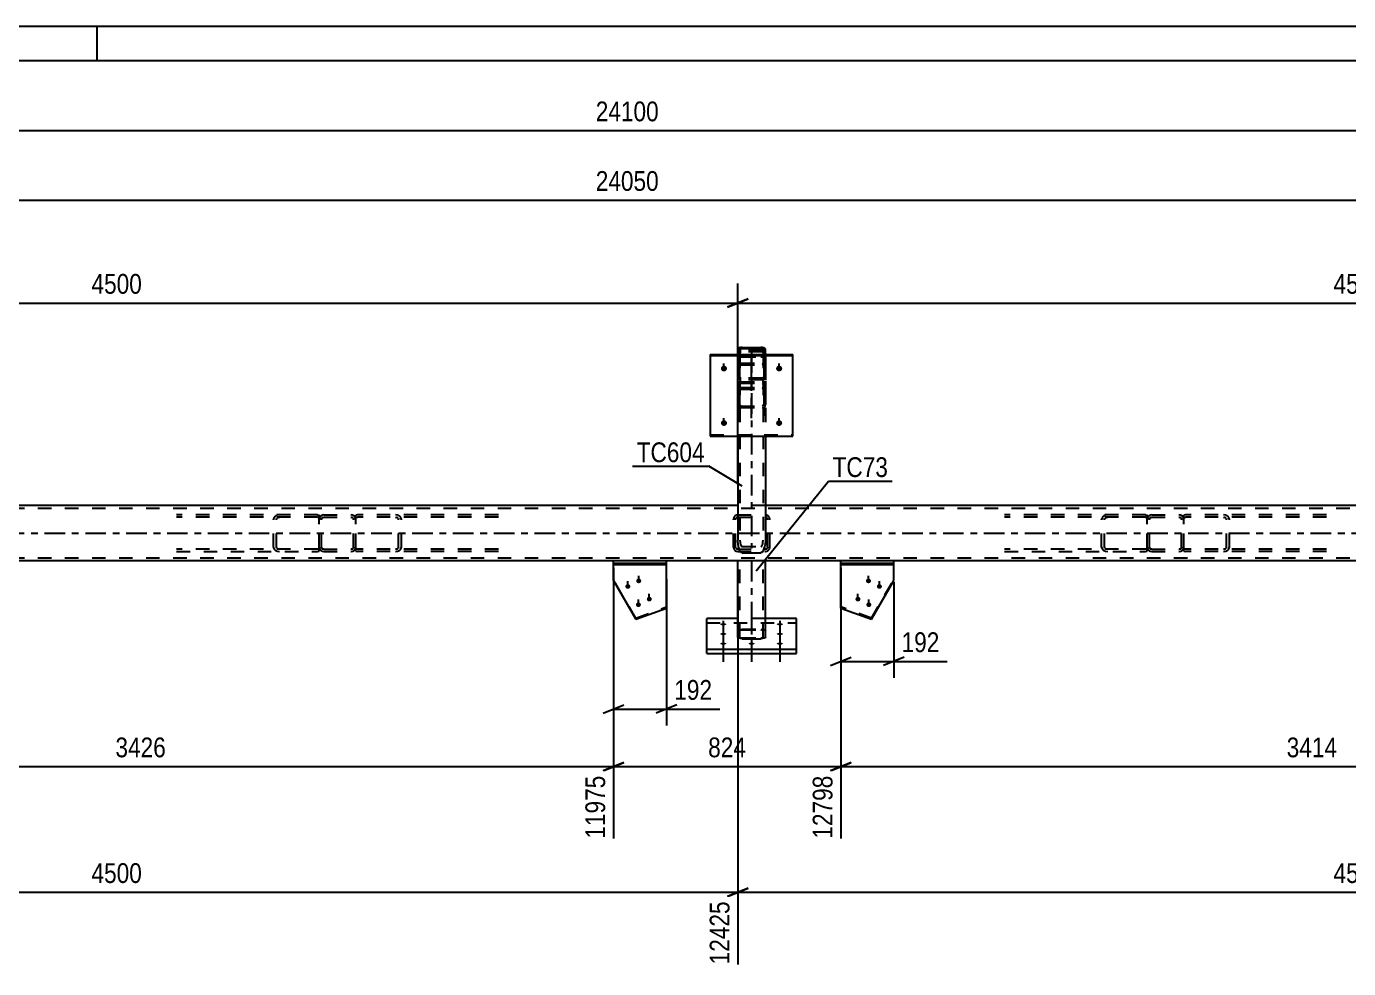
# Model space of a CAD drawing. Header units: millimetres. Extents: x -174 to 1015, y -641 to 200.
# Drawn here: x 375.1 to 566.7, y 63.6 to 200.1 of the extents above; entities that cross this region are included whole.
import ezdxf

# ---------------------------------------------------------------- set-up
doc = ezdxf.new("R2010")
doc.units = ezdxf.units.MM
doc.linetypes.add('DXK_LINE_DOT2', pattern=[3.9198, 1.9599, -1.9599])
doc.linetypes.add('DXK_LINE_DOT3', pattern=[5.9187, 2.979, -0.9799, 0.9799, -0.9799])
doc.styles.add('Arial Narrow', font='ARIALN.TTF', dxfattribs={"height": 0.2})

# ---------------------------------------------------------------- blocks, each defined once
blk = doc.blocks.new('Unknown-814735029-1163')
at = {"color": 5, "linetype": 'Continuous'}
for p, q in [((1015.39, 200.12), (-173.61, 200.12)), ((385.39, 195.12), (385.39, 200.12)), ((1010.39, 195.12), (-168.61, 195.12))]:
    blk.add_line(p, q, dxfattribs=at)
blk = doc.blocks.new('Part-814735029-3158 - 3067')
at = {"color": 2, "linetype": 'Continuous'}
for p, q in [((500.85, 122.71), (493.16, 122.71)), ((493.16, 122.31), (493.16, 122.71)), ((500.85, 122.31), (500.85, 122.71)), ((500.85, 122.31), (493.16, 122.31))]:
    blk.add_line(p, q, dxfattribs=at)
blk = doc.blocks.new('Part-814735029-3159 - 3067')
at = {"color": 7, "linetype": 'DXK_LINE_DOT2'}
for p, q in [((417.33, 129.35), (396.91, 129.35)), ((417.33, 129.03), (396.91, 129.03)), ((411.02, 128.95), (410.96, 128.71)), ((410.96, 124.71), (410.96, 128.71)), ((411.4, 128.71), (411.43, 128.83)), ((411.4, 124.71), (411.4, 128.71)), ((411.84, 129.35), (411.5, 129.3)), ((411.67, 129), (411.84, 129.03)), ((417.33, 129.35), (417.58, 129.31)), ((417.33, 129.03), (417.5, 129)), ((417.5, 129), (417.58, 128.96)), ((417.58, 124.1), (417.58, 129.31)), ((410.96, 124.71), (411.02, 124.46)), ((411.43, 124.58), (411.4, 124.71)), ((417.33, 124.39), (396.91, 124.39)), ((396.91, 124.07), (417.33, 124.07)), ((411.5, 124.11), (411.84, 124.07)), ((411.84, 124.39), (411.67, 124.41)), ((417.5, 124.41), (417.33, 124.39)), ((417.33, 124.07), (417.58, 124.1)), ((417.58, 124.45), (417.5, 124.41))]:
    blk.add_line(p, q, dxfattribs=at)
for centre, radius, start, end in [((411.7, 128.52), 0.802, 104.5547, 147.5895), ((411.77, 128.61), 0.401, 104.5547, 147.5895), ((411.77, 124.8), 0.401, 212.4105, 255.4453), ((411.7, 124.89), 0.802, 212.4105, 255.4453)]:
    blk.add_arc(centre, radius, start, end, dxfattribs=at)
blk = doc.blocks.new('Part-814735029-3166 - 3067')
at = {"color": 7, "linetype": 'DXK_LINE_DOT2'}
for p, q in [((543.12, 129.35), (542.86, 129.31)), ((542.86, 124.1), (542.86, 129.31)), ((542.86, 128.96), (542.95, 129)), ((542.95, 129), (543.12, 129.03)), ((563.54, 129.35), (543.12, 129.35)), ((563.54, 129.03), (543.12, 129.03)), ((548.95, 129.3), (548.61, 129.35)), ((548.61, 129.03), (548.78, 129)), ((549.02, 128.83), (549.05, 128.71)), ((549.05, 124.71), (549.05, 128.71)), ((549.49, 128.71), (549.42, 128.95)), ((549.49, 124.71), (549.49, 128.71)), ((549.05, 124.71), (549.02, 124.58)), ((549.42, 124.46), (549.49, 124.71)), ((542.95, 124.41), (542.86, 124.45)), ((542.86, 124.1), (543.12, 124.07)), ((543.12, 124.39), (542.95, 124.41)), ((563.54, 124.39), (543.12, 124.39)), ((563.54, 124.07), (543.12, 124.07)), ((548.78, 124.41), (548.61, 124.39)), ((548.61, 124.07), (548.95, 124.11))]:
    blk.add_line(p, q, dxfattribs=at)
for centre, radius, start, end in [((548.68, 128.61), 0.401, 32.4104, 75.4452), ((548.75, 128.52), 0.802, 32.4104, 75.4452), ((548.68, 124.8), 0.401, 284.5548, 327.5896), ((548.75, 124.89), 0.802, 284.5548, 327.5896)]:
    blk.add_arc(centre, radius, start, end, dxfattribs=at)
blk = doc.blocks.new('Part-814735029-3168 - 3067')
at = {"color": 7, "linetype": 'DXK_LINE_DOT2'}
for p, q in [((417.63, 128.95), (417.58, 128.71)), ((417.58, 124.71), (417.58, 128.71)), ((417.9, 128.71), (417.93, 128.83)), ((417.9, 124.71), (417.9, 128.71)), ((418.22, 129.35), (417.98, 129.3)), ((418.1, 129), (418.22, 129.03)), ((418.22, 129.35), (422.22, 129.35)), ((418.22, 129.03), (422.22, 129.03)), ((422.47, 129.3), (422.22, 129.35)), ((422.22, 129.03), (422.35, 129)), ((422.52, 128.83), (422.54, 128.71)), ((422.54, 124.71), (422.54, 128.71)), ((422.86, 128.71), (422.82, 128.95)), ((422.86, 124.71), (422.86, 128.71)), ((417.58, 124.71), (417.63, 124.46)), ((417.93, 124.58), (417.9, 124.71)), ((422.54, 124.71), (422.52, 124.58)), ((422.82, 124.46), (422.86, 124.71)), ((417.98, 124.11), (418.22, 124.07)), ((418.22, 124.39), (418.1, 124.41)), ((418.22, 124.39), (422.22, 124.39)), ((418.22, 124.07), (422.22, 124.07)), ((422.35, 124.41), (422.22, 124.39)), ((422.22, 124.07), (422.47, 124.11))]:
    blk.add_line(p, q, dxfattribs=at)
for centre, radius, start, end in [((418.22, 128.71), 0.64, 112.5, 157.5), ((418.22, 128.71), 0.32, 112.5, 157.5), ((422.22, 128.71), 0.32, 22.5, 67.5), ((422.22, 128.71), 0.64, 22.5, 67.5), ((418.22, 124.71), 0.32, 202.5, 247.5), ((422.22, 124.71), 0.32, 292.5, 337.5), ((418.22, 124.71), 0.64, 202.5, 247.5), ((422.22, 124.71), 0.64, 292.5, 337.5)]:
    blk.add_arc(centre, radius, start, end, dxfattribs=at)
blk = doc.blocks.new('Part-814735029-3184 - 3067')
at = {"color": 2, "linetype": 'Continuous'}
for p, q in [((478.23, 111.65), (478.23, 122.71)), ((482.17, 122.71), (478.29, 122.71)), ((482.23, 111.65), (482.23, 122.71)), ((478.28, 111.56), (478.23, 111.65)), ((478.42, 111.49), (478.28, 111.56)), ((478.62, 111.45), (478.42, 111.49)), ((478.87, 111.43), (478.62, 111.45)), ((478.87, 111.43), (481.59, 111.43)), ((481.83, 111.45), (481.59, 111.43)), ((482.04, 111.49), (481.83, 111.45)), ((482.18, 111.57), (482.04, 111.49)), ((482.23, 111.65), (482.18, 111.57))]:
    blk.add_line(p, q, dxfattribs=at)
at = {"color": 7, "linetype": 'DXK_LINE_DOT2'}
for p, q in [((478.29, 122.71), (478.23, 122.71)), ((478.28, 122.71), (478.29, 122.71)), ((478.55, 111.65), (478.55, 122.71)), ((481.88, 122.71), (481.91, 122.71)), ((481.91, 111.65), (481.91, 122.71)), ((482.18, 122.71), (482.17, 122.71)), ((482.18, 122.71), (482.17, 122.71)), ((482.23, 122.71), (482.18, 122.71)), ((478.23, 112.58), (478.28, 112.66)), ((478.28, 112.66), (478.42, 112.73)), ((478.42, 112.73), (478.62, 112.78)), ((478.57, 112.62), (478.55, 112.58)), ((478.55, 111.65), (478.57, 111.61)), ((478.64, 112.66), (478.57, 112.62)), ((478.57, 111.61), (478.64, 111.57)), ((478.62, 112.78), (478.87, 112.8)), ((478.75, 112.68), (478.64, 112.66)), ((478.64, 111.57), (478.75, 111.55)), ((478.87, 112.69), (478.75, 112.68)), ((478.75, 111.55), (478.87, 111.54)), ((478.87, 112.8), (481.59, 112.8)), ((478.87, 112.69), (481.59, 112.69)), ((478.87, 111.54), (481.59, 111.54)), ((481.59, 112.8), (481.83, 112.78)), ((481.71, 112.68), (481.59, 112.69)), ((481.59, 111.54), (481.71, 111.55)), ((481.81, 112.66), (481.71, 112.68)), ((481.71, 111.55), (481.81, 111.57)), ((481.88, 112.62), (481.81, 112.66)), ((481.81, 111.57), (481.88, 111.61)), ((481.83, 112.78), (482.04, 112.73)), ((481.91, 112.58), (481.88, 112.62)), ((481.88, 111.61), (481.91, 111.65)), ((482.04, 112.73), (482.18, 112.66)), ((482.18, 112.66), (482.23, 112.58))]:
    blk.add_line(p, q, dxfattribs=at)
at = {"color": 7, "linetype": 'DXK_LINE_DOT3'}
blk.add_line((480.23, 122.71), (480.23, 112.11), dxfattribs=at)
blk = doc.blocks.new('Part-814735029-3188 - 3067')
at = {"color": 7, "linetype": 'DXK_LINE_DOT2'}
for p, q in [((423.12, 129.35), (422.86, 129.31)), ((422.86, 124.1), (422.86, 129.31)), ((422.86, 128.96), (422.95, 129)), ((422.95, 129), (423.12, 129.03)), ((443.54, 129.35), (423.12, 129.35)), ((443.54, 129.03), (423.12, 129.03)), ((428.95, 129.3), (428.61, 129.35)), ((428.61, 129.03), (428.78, 129)), ((429.02, 128.83), (429.05, 128.71)), ((429.05, 124.71), (429.05, 128.71)), ((429.49, 128.71), (429.42, 128.95)), ((429.49, 124.71), (429.49, 128.71)), ((429.05, 124.71), (429.02, 124.58)), ((429.42, 124.46), (429.49, 124.71)), ((422.95, 124.41), (422.86, 124.45)), ((422.86, 124.1), (423.12, 124.07)), ((423.12, 124.39), (422.95, 124.41)), ((443.54, 124.39), (423.12, 124.39)), ((443.54, 124.07), (423.12, 124.07)), ((428.78, 124.41), (428.61, 124.39)), ((428.61, 124.07), (428.95, 124.11))]:
    blk.add_line(p, q, dxfattribs=at)
for centre, radius, start, end in [((428.68, 128.61), 0.401, 32.4103, 75.4452), ((428.75, 128.52), 0.802, 32.4103, 75.4452), ((428.68, 124.8), 0.401, 284.5548, 327.5897), ((428.75, 124.89), 0.802, 284.5548, 327.5897)]:
    blk.add_arc(centre, radius, start, end, dxfattribs=at)
blk = doc.blocks.new('Bolt-814735029-3145 - 3067')
at = {"linetype": 'Continuous'}
for points in [[(497.18, 120.14), (497.25, 120.13), (497.32, 120.11), (497.39, 120.08), (497.44, 120.03), (497.49, 119.97), (497.52, 119.91), (497.53, 119.84), (497.53, 119.77), (497.52, 119.7), (497.49, 119.63), (497.44, 119.58), (497.39, 119.53), (497.32, 119.49), (497.25, 119.47), (497.18, 119.46), (497.1, 119.47), (497.03, 119.49), (496.96, 119.53), (496.91, 119.58), (496.86, 119.63), (496.83, 119.7), (496.82, 119.77), (496.82, 119.84), (496.83, 119.91), (496.86, 119.97), (496.91, 120.03), (496.96, 120.08), (497.03, 120.11), (497.1, 120.13)], [(498.76, 119.33), (498.83, 119.32), (498.9, 119.3), (498.97, 119.27), (499.02, 119.22), (499.07, 119.16), (499.1, 119.1), (499.12, 119.03), (499.12, 118.96), (499.1, 118.89), (499.07, 118.82), (499.02, 118.77), (498.97, 118.72), (498.9, 118.68), (498.83, 118.66), (498.76, 118.65), (498.68, 118.66), (498.61, 118.68), (498.55, 118.72), (498.49, 118.77), (498.45, 118.82), (498.41, 118.89), (498.4, 118.96), (498.4, 119.03), (498.41, 119.1), (498.45, 119.16), (498.49, 119.22), (498.55, 119.27), (498.61, 119.3), (498.68, 119.32)], [(495.65, 117.5), (495.72, 117.49), (495.79, 117.47), (495.86, 117.43), (495.91, 117.39), (495.96, 117.33), (495.99, 117.26), (496, 117.2), (496, 117.12), (495.99, 117.06), (495.96, 116.99), (495.91, 116.93), (495.86, 116.89), (495.79, 116.85), (495.72, 116.83), (495.65, 116.82), (495.57, 116.83), (495.5, 116.85), (495.44, 116.89), (495.38, 116.93), (495.34, 116.99), (495.3, 117.06), (495.29, 117.12), (495.29, 117.2), (495.3, 117.26), (495.34, 117.33), (495.38, 117.39), (495.44, 117.43), (495.5, 117.47), (495.57, 117.49)], [(497.23, 116.69), (497.3, 116.68), (497.37, 116.66), (497.44, 116.63), (497.5, 116.58), (497.54, 116.52), (497.57, 116.46), (497.59, 116.39), (497.59, 116.32), (497.57, 116.25), (497.54, 116.18), (497.5, 116.13), (497.44, 116.08), (497.37, 116.04), (497.3, 116.02), (497.23, 116.01), (497.15, 116.02), (497.08, 116.04), (497.02, 116.08), (496.96, 116.13), (496.92, 116.18), (496.89, 116.25), (496.87, 116.32), (496.87, 116.39), (496.89, 116.46), (496.92, 116.52), (496.96, 116.58), (497.02, 116.63), (497.08, 116.66), (497.15, 116.68)]]:
    blk.add_hatch(color=1, dxfattribs=at).paths.add_polyline_path(points)
at = {"color": 1, "linetype": 'Continuous'}
for p, q in [((497.18, 119.53), (497.18, 120.55)), ((498.76, 118.72), (498.76, 119.75)), ((495.65, 116.89), (495.65, 117.91)), ((497.23, 116.08), (497.23, 117.1))]:
    blk.add_line(p, q, dxfattribs=at)
blk = doc.blocks.new('Part-814735029-3148 - 3067')
at = {"color": 7, "linetype": 'DXK_LINE_DOT2'}
for p, q in [((537.33, 129.35), (516.91, 129.35)), ((537.33, 129.03), (516.91, 129.03)), ((531.02, 128.95), (530.96, 128.71)), ((530.96, 124.71), (530.96, 128.71)), ((531.4, 128.71), (531.43, 128.83)), ((531.4, 124.71), (531.4, 128.71)), ((531.84, 129.35), (531.5, 129.3)), ((531.67, 129), (531.84, 129.03)), ((537.33, 129.35), (537.58, 129.31)), ((537.33, 129.03), (537.49, 129)), ((537.49, 129), (537.58, 128.96)), ((537.58, 124.1), (537.58, 129.31)), ((530.96, 124.71), (531.02, 124.46)), ((531.43, 124.58), (531.4, 124.71)), ((537.33, 124.39), (516.91, 124.39)), ((516.91, 124.07), (537.33, 124.07)), ((531.5, 124.11), (531.84, 124.07)), ((531.84, 124.39), (531.67, 124.41)), ((537.49, 124.41), (537.33, 124.39)), ((537.33, 124.07), (537.58, 124.1)), ((537.58, 124.45), (537.49, 124.41))]:
    blk.add_line(p, q, dxfattribs=at)
for centre, radius, start, end in [((531.7, 128.52), 0.802, 104.5548, 147.5897), ((531.77, 128.61), 0.401, 104.5548, 147.5897), ((531.77, 124.8), 0.401, 212.4103, 255.4452), ((531.7, 124.89), 0.802, 212.4103, 255.4452)]:
    blk.add_arc(centre, radius, start, end, dxfattribs=at)
blk = doc.blocks.new('Part-814735029-3153 - 3067')
at = {"color": 2, "linetype": 'Continuous'}
for p, q in [((473.73, 109.29), (473.73, 114.34)), ((478.23, 114.34), (473.73, 114.34)), ((486.73, 114.34), (482.23, 114.34)), ((486.73, 109.29), (486.73, 114.34)), ((473.73, 109.89), (486.73, 109.89)), ((473.73, 109.29), (486.73, 109.29))]:
    blk.add_line(p, q, dxfattribs=at)
at = {"color": 7, "linetype": 'DXK_LINE_DOT2'}
for p, q in [((473.73, 113.74), (486.73, 113.74)), ((482.23, 114.34), (478.23, 114.34))]:
    blk.add_line(p, q, dxfattribs=at)
blk = doc.blocks.new('Bolt-814735029-3154 - 3067')
at = {"linetype": 'Continuous'}
for points in [[(476.13, 113.37), (476.04, 113.37), (475.95, 113.38), (475.87, 113.39), (475.8, 113.42), (475.75, 113.44), (475.71, 113.47), (475.69, 113.5), (475.69, 113.53), (475.71, 113.56), (475.75, 113.59), (475.8, 113.62), (475.87, 113.64), (475.95, 113.65), (476.04, 113.66), (476.13, 113.67), (476.22, 113.66), (476.31, 113.65), (476.39, 113.64), (476.45, 113.62), (476.51, 113.59), (476.55, 113.56), (476.57, 113.53), (476.57, 113.5), (476.55, 113.47), (476.51, 113.44), (476.45, 113.42), (476.39, 113.39), (476.31, 113.38), (476.22, 113.37)], [(484.33, 113.37), (484.24, 113.37), (484.15, 113.38), (484.07, 113.39), (484, 113.42), (483.95, 113.44), (483.91, 113.47), (483.89, 113.5), (483.89, 113.53), (483.91, 113.56), (483.95, 113.59), (484, 113.62), (484.07, 113.64), (484.15, 113.65), (484.24, 113.66), (484.33, 113.67), (484.42, 113.66), (484.51, 113.65), (484.59, 113.64), (484.65, 113.62), (484.71, 113.59), (484.75, 113.56), (484.77, 113.53), (484.77, 113.5), (484.75, 113.47), (484.71, 113.44), (484.65, 113.42), (484.59, 113.39), (484.51, 113.38), (484.42, 113.37)], [(476.13, 111.96), (476.04, 111.97), (475.95, 111.98), (475.87, 111.99), (475.8, 112.01), (475.75, 112.04), (475.71, 112.07), (475.69, 112.1), (475.69, 112.13), (475.71, 112.16), (475.75, 112.19), (475.8, 112.21), (475.87, 112.24), (475.95, 112.25), (476.04, 112.26), (476.13, 112.26), (476.22, 112.26), (476.31, 112.25), (476.39, 112.24), (476.45, 112.21), (476.51, 112.19), (476.55, 112.16), (476.57, 112.13), (476.57, 112.1), (476.55, 112.07), (476.51, 112.04), (476.45, 112.01), (476.39, 111.99), (476.31, 111.98), (476.22, 111.97)], [(484.33, 111.96), (484.24, 111.97), (484.15, 111.98), (484.07, 111.99), (484, 112.01), (483.95, 112.04), (483.91, 112.07), (483.89, 112.1), (483.89, 112.13), (483.91, 112.16), (483.95, 112.19), (484, 112.21), (484.07, 112.24), (484.15, 112.25), (484.24, 112.26), (484.33, 112.26), (484.42, 112.26), (484.51, 112.25), (484.59, 112.24), (484.65, 112.21), (484.71, 112.19), (484.75, 112.16), (484.77, 112.13), (484.77, 112.1), (484.75, 112.07), (484.71, 112.04), (484.65, 112.01), (484.59, 111.99), (484.51, 111.98), (484.42, 111.97)], [(476.13, 110.56), (476.04, 110.56), (475.95, 110.57), (475.87, 110.59), (475.8, 110.61), (475.75, 110.64), (475.71, 110.67), (475.69, 110.7), (475.69, 110.73), (475.71, 110.76), (475.75, 110.79), (475.8, 110.81), (475.87, 110.83), (475.95, 110.85), (476.04, 110.86), (476.13, 110.86), (476.22, 110.86), (476.31, 110.85), (476.39, 110.83), (476.45, 110.81), (476.51, 110.79), (476.55, 110.76), (476.57, 110.73), (476.57, 110.7), (476.55, 110.67), (476.51, 110.64), (476.45, 110.61), (476.39, 110.59), (476.31, 110.57), (476.22, 110.56)], [(480.23, 110.56), (480.14, 110.56), (480.05, 110.57), (479.97, 110.59), (479.9, 110.61), (479.85, 110.64), (479.81, 110.67), (479.79, 110.7), (479.79, 110.73), (479.81, 110.76), (479.85, 110.79), (479.9, 110.81), (479.97, 110.83), (480.05, 110.85), (480.14, 110.86), (480.23, 110.86), (480.32, 110.86), (480.41, 110.85), (480.49, 110.83), (480.55, 110.81), (480.61, 110.79), (480.65, 110.76), (480.67, 110.73), (480.67, 110.7), (480.65, 110.67), (480.61, 110.64), (480.55, 110.61), (480.49, 110.59), (480.41, 110.57), (480.32, 110.56)], [(484.33, 110.56), (484.24, 110.56), (484.15, 110.57), (484.07, 110.59), (484, 110.61), (483.95, 110.64), (483.91, 110.67), (483.89, 110.7), (483.89, 110.73), (483.91, 110.76), (483.95, 110.79), (484, 110.81), (484.07, 110.83), (484.15, 110.85), (484.24, 110.86), (484.33, 110.86), (484.42, 110.86), (484.51, 110.85), (484.59, 110.83), (484.65, 110.81), (484.71, 110.79), (484.75, 110.76), (484.77, 110.73), (484.77, 110.7), (484.75, 110.67), (484.71, 110.64), (484.65, 110.61), (484.59, 110.59), (484.51, 110.57), (484.42, 110.56)]]:
    blk.add_hatch(color=1, dxfattribs=at).paths.add_polyline_path(points)
at = {"color": 1, "linetype": 'Continuous'}
for p, q in [((476.13, 114), (476.13, 110.88)), ((484.33, 114), (484.33, 110.89)), ((476.13, 112.6), (476.13, 109.48)), ((476.13, 111.2), (476.13, 108.08)), ((480.23, 111.2), (480.23, 108.08)), ((484.33, 112.6), (484.33, 109.48)), ((484.33, 111.2), (484.33, 108.08))]:
    blk.add_line(p, q, dxfattribs=at)
at = {"color": 1, "linetype": 'DXK_LINE_DOT2'}
blk.add_line((480.23, 114), (480.23, 110.89), dxfattribs=at)
blk = doc.blocks.new('Part-814735029-3155 - 3067')
at = {"color": 2, "linetype": 'Continuous'}
for p, q in [((467.91, 122.71), (460.21, 122.71)), ((460.21, 122.31), (460.21, 122.71)), ((467.91, 122.31), (467.91, 122.71)), ((467.91, 122.31), (460.21, 122.31))]:
    blk.add_line(p, q, dxfattribs=at)
blk = doc.blocks.new('Bolt-814735029-3156 - 3067')
at = {"linetype": 'Continuous'}
for points in [[(476.23, 150.97), (476.32, 150.97), (476.41, 150.94), (476.49, 150.9), (476.55, 150.84), (476.61, 150.77), (476.65, 150.69), (476.67, 150.6), (476.67, 150.52), (476.65, 150.43), (476.61, 150.35), (476.55, 150.28), (476.49, 150.23), (476.41, 150.18), (476.32, 150.16), (476.23, 150.15), (476.14, 150.16), (476.05, 150.18), (475.97, 150.23), (475.9, 150.28), (475.85, 150.35), (475.81, 150.43), (475.79, 150.52), (475.79, 150.6), (475.81, 150.69), (475.85, 150.77), (475.9, 150.84), (475.97, 150.9), (476.05, 150.94), (476.14, 150.97)], [(476.23, 143.08), (476.32, 143.07), (476.41, 143.04), (476.49, 143), (476.55, 142.94), (476.61, 142.87), (476.65, 142.79), (476.67, 142.71), (476.67, 142.62), (476.65, 142.54), (476.61, 142.46), (476.55, 142.39), (476.49, 142.33), (476.41, 142.29), (476.32, 142.26), (476.23, 142.25), (476.14, 142.26), (476.05, 142.29), (475.97, 142.33), (475.9, 142.39), (475.85, 142.46), (475.81, 142.54), (475.79, 142.62), (475.79, 142.71), (475.81, 142.79), (475.85, 142.87), (475.9, 142.94), (475.97, 143), (476.05, 143.04), (476.14, 143.07)]]:
    blk.add_hatch(color=1, dxfattribs=at).paths.add_polyline_path(points)
at = {"color": 1, "linetype": 'Continuous'}
for p, q in [((476.23, 150.22), (476.23, 151.29)), ((476.23, 142.33), (476.23, 143.39))]:
    blk.add_line(p, q, dxfattribs=at)
blk = doc.blocks.new('Part-814735029-3169 - 3067')
at = {"color": 7, "linetype": 'DXK_LINE_DOT2'}
for p, q in [((537.63, 128.95), (537.58, 128.71)), ((537.58, 124.71), (537.58, 128.71)), ((537.9, 128.71), (537.93, 128.83)), ((537.9, 124.71), (537.9, 128.71)), ((538.22, 129.35), (537.98, 129.3)), ((538.1, 129), (538.22, 129.03)), ((538.22, 129.35), (542.22, 129.35)), ((538.22, 129.03), (542.22, 129.03)), ((542.47, 129.3), (542.22, 129.35)), ((542.22, 129.03), (542.35, 129)), ((542.52, 128.83), (542.54, 128.71)), ((542.54, 124.71), (542.54, 128.71)), ((542.86, 128.71), (542.81, 128.95)), ((542.86, 124.71), (542.86, 128.71)), ((537.58, 124.71), (537.63, 124.46)), ((537.93, 124.58), (537.9, 124.71)), ((542.54, 124.71), (542.52, 124.58)), ((542.81, 124.46), (542.86, 124.71)), ((537.98, 124.11), (538.22, 124.07)), ((538.22, 124.39), (538.1, 124.41)), ((538.22, 124.39), (542.22, 124.39)), ((538.22, 124.07), (542.22, 124.07)), ((542.35, 124.41), (542.22, 124.39)), ((542.22, 124.07), (542.47, 124.11))]:
    blk.add_line(p, q, dxfattribs=at)
for centre, radius, start, end in [((538.22, 128.71), 0.64, 112.5, 157.5), ((538.22, 128.71), 0.32, 112.5, 157.5), ((542.22, 128.71), 0.32, 22.5, 67.5), ((542.22, 128.71), 0.64, 22.5, 67.5), ((538.22, 124.71), 0.32, 202.5, 247.5), ((542.22, 124.71), 0.32, 292.5, 337.5), ((538.22, 124.71), 0.64, 202.5, 247.5), ((542.22, 124.71), 0.64, 292.5, 337.5)]:
    blk.add_arc(centre, radius, start, end, dxfattribs=at)
blk = doc.blocks.new('Part-814735029-3198 - 3067')
at = {"color": 2, "linetype": 'Continuous'}
for p, q in [((478.28, 153.47), (478.23, 153.38)), ((478.23, 153.38), (478.23, 152.6)), ((478.41, 153.54), (478.28, 153.47)), ((478.62, 153.59), (478.41, 153.54)), ((478.55, 153.38), (478.57, 153.43)), ((478.55, 153.38), (478.55, 152.6)), ((478.57, 153.43), (478.64, 153.46)), ((478.87, 153.6), (478.62, 153.59)), ((478.64, 153.46), (478.74, 153.49)), ((478.74, 153.49), (478.87, 153.49)), ((478.87, 153.6), (481.59, 153.6)), ((478.87, 153.49), (481.59, 153.49)), ((481.83, 153.59), (481.59, 153.6)), ((481.59, 153.49), (481.71, 153.49)), ((481.71, 153.49), (481.81, 153.46)), ((481.81, 153.46), (481.88, 153.43)), ((482.04, 153.54), (481.83, 153.59)), ((481.88, 153.43), (481.91, 153.38)), ((481.91, 153.38), (481.91, 152.6)), ((482.18, 153.47), (482.04, 153.54)), ((482.23, 153.38), (482.18, 153.47)), ((482.23, 152.6), (482.23, 153.38)), ((478.23, 140.79), (478.23, 125.72)), ((482.23, 140.79), (482.23, 125.72)), ((478.28, 125), (478.23, 125.72)), ((482.23, 125.72), (482.18, 125)), ((478.87, 123.85), (478.62, 123.99)), ((478.87, 123.85), (481.59, 123.85)), ((481.83, 123.99), (481.59, 123.85))]:
    blk.add_line(p, q, dxfattribs=at)
at = {"color": 7, "linetype": 'DXK_LINE_DOT2'}
for p, q in [((478.23, 152.6), (478.23, 140.79)), ((478.23, 152.45), (478.28, 152.37)), ((478.28, 152.37), (478.41, 152.3)), ((478.41, 152.3), (478.62, 152.25)), ((478.55, 152.6), (478.55, 125.72)), ((478.57, 152.41), (478.55, 152.45)), ((478.64, 152.38), (478.57, 152.41)), ((478.62, 152.25), (478.87, 152.24)), ((478.74, 152.35), (478.64, 152.38)), ((478.87, 152.35), (478.74, 152.35)), ((478.87, 152.35), (481.59, 152.35)), ((478.87, 152.24), (481.59, 152.24)), ((481.71, 152.35), (481.59, 152.35)), ((481.59, 152.24), (481.83, 152.25)), ((481.81, 152.38), (481.71, 152.35)), ((481.88, 152.41), (481.81, 152.38)), ((481.83, 152.25), (482.04, 152.3)), ((481.91, 152.45), (481.88, 152.41)), ((481.91, 152.6), (481.91, 125.72)), ((482.04, 152.3), (482.18, 152.37)), ((482.18, 152.37), (482.23, 152.45)), ((482.23, 152.6), (482.23, 140.79)), ((482.23, 130.71), (478.23, 130.71)), ((478.55, 125.72), (478.57, 125.36)), ((478.74, 124.85), (478.87, 124.78)), ((478.87, 124.78), (481.59, 124.78)), ((481.59, 124.78), (481.71, 124.85)), ((481.88, 125.36), (481.91, 125.72))]:
    blk.add_line(p, q, dxfattribs=at)
at = {"color": 7, "linetype": 'DXK_LINE_DOT3'}
blk.add_line((480.23, 152.92), (480.23, 124.53), dxfattribs=at)
at = {"color": 2, "linetype": 'Continuous'}
for centre, start, end in [((480.44, 125.18), 184.6481, 213.1153), ((480.01, 125.18), 326.8851, 355.3523)]:
    blk.add_arc(centre, 2.18, start, end, dxfattribs=at)
at = {"color": 7, "linetype": 'DXK_LINE_DOT2'}
for centre, start, end in [((479.66, 125.45), 184.6481, 213.1153), ((480.8, 125.45), 326.8851, 355.3523)]:
    blk.add_arc(centre, 1.09, start, end, dxfattribs=at)
blk = doc.blocks.new('Part-814735029-3226 - 3067')
at = {"color": 7, "linetype": 'DXK_LINE_DOT2'}
for p, q in [((477.64, 128.95), (477.59, 128.71)), ((477.59, 124.71), (477.59, 128.71)), ((477.91, 128.71), (477.93, 128.83)), ((477.91, 124.71), (477.91, 128.71)), ((478.23, 129.35), (477.98, 129.3)), ((478.11, 129), (478.23, 129.03)), ((478.23, 129.35), (482.23, 129.35)), ((478.23, 129.03), (482.23, 129.03)), ((482.47, 129.3), (482.23, 129.35)), ((482.23, 129.03), (482.35, 129)), ((482.52, 128.83), (482.55, 128.71)), ((482.55, 124.71), (482.55, 128.71)), ((482.87, 128.71), (482.82, 128.95)), ((482.87, 124.71), (482.87, 128.71)), ((477.59, 124.71), (477.64, 124.46)), ((477.93, 124.58), (477.91, 124.71)), ((482.55, 124.71), (482.52, 124.58)), ((482.82, 124.46), (482.87, 124.71)), ((477.98, 124.11), (478.23, 124.07)), ((478.23, 124.39), (478.11, 124.41)), ((478.23, 124.39), (482.23, 124.39)), ((478.23, 124.07), (482.23, 124.07)), ((482.35, 124.41), (482.23, 124.39)), ((482.23, 124.07), (482.47, 124.11))]:
    blk.add_line(p, q, dxfattribs=at)
for centre, radius, start, end in [((478.23, 128.71), 0.64, 112.5, 157.5), ((478.23, 128.71), 0.32, 112.5, 157.5), ((482.23, 128.71), 0.32, 22.5, 67.5), ((482.23, 128.71), 0.64, 22.5, 67.5), ((478.23, 124.71), 0.32, 202.5, 247.5), ((482.23, 124.71), 0.32, 292.5, 337.5), ((478.23, 124.71), 0.64, 202.5, 247.5), ((482.23, 124.71), 0.64, 292.5, 337.5)]:
    blk.add_arc(centre, radius, start, end, dxfattribs=at)
blk = doc.blocks.new('Bolt-814735029-3372 - 3067')
at = {"linetype": 'Continuous'}
for points in [[(484.23, 150.97), (484.32, 150.97), (484.41, 150.94), (484.49, 150.9), (484.55, 150.84), (484.61, 150.77), (484.65, 150.69), (484.67, 150.6), (484.67, 150.52), (484.65, 150.43), (484.61, 150.35), (484.55, 150.28), (484.49, 150.23), (484.41, 150.18), (484.32, 150.16), (484.23, 150.15), (484.14, 150.16), (484.05, 150.18), (483.97, 150.23), (483.9, 150.28), (483.85, 150.35), (483.81, 150.43), (483.79, 150.52), (483.79, 150.6), (483.81, 150.69), (483.85, 150.77), (483.9, 150.84), (483.97, 150.9), (484.05, 150.94), (484.14, 150.97)], [(484.23, 143.08), (484.32, 143.07), (484.41, 143.04), (484.49, 143), (484.55, 142.94), (484.61, 142.87), (484.65, 142.79), (484.67, 142.71), (484.67, 142.62), (484.65, 142.54), (484.61, 142.46), (484.55, 142.39), (484.49, 142.33), (484.41, 142.29), (484.32, 142.26), (484.23, 142.25), (484.14, 142.26), (484.05, 142.29), (483.97, 142.33), (483.9, 142.39), (483.85, 142.46), (483.81, 142.54), (483.79, 142.62), (483.79, 142.71), (483.81, 142.79), (483.85, 142.87), (483.9, 142.94), (483.97, 143), (484.05, 143.04), (484.14, 143.07)]]:
    blk.add_hatch(color=1, dxfattribs=at).paths.add_polyline_path(points)
at = {"color": 1, "linetype": 'Continuous'}
for p, q in [((484.23, 150.22), (484.23, 151.29)), ((484.23, 142.33), (484.23, 143.39))]:
    blk.add_line(p, q, dxfattribs=at)
blk = doc.blocks.new('Part-814735029-3309 - 3067')
at = {"color": 7, "linetype": 'DXK_LINE_DOT2'}
for p, q in [((943.22, 130.31), (-18.78, 130.31)), ((482.23, 130.71), (478.23, 130.71)), ((943.22, 123.11), (-18.78, 123.11)), ((467.91, 122.71), (460.21, 122.71)), ((482.17, 122.71), (478.29, 122.71)), ((500.85, 122.71), (493.16, 122.71))]:
    blk.add_line(p, q, dxfattribs=at)
at = {"color": 2, "linetype": 'Continuous'}
for p, q in [((478.23, 130.71), (302.22, 130.71)), ((658.22, 130.71), (482.23, 130.71)), ((460.21, 122.71), (330.76, 122.71)), ((478.29, 122.71), (467.91, 122.71)), ((493.16, 122.71), (482.17, 122.71)), ((629.71, 122.71), (500.85, 122.71))]:
    blk.add_line(p, q, dxfattribs=at)
at = {"color": 7, "linetype": 'DXK_LINE_DOT3'}
blk.add_line((-18.78, 126.71), (943.22, 126.71), dxfattribs=at)
blk = doc.blocks.new('Part-814735029-3343 - 3067')
at = {"color": 7, "linetype": 'DXK_LINE_DOT2'}
for p, q in [((493.16, 122.31), (493.16, 122.33)), ((493.16, 122.33), (500.85, 122.33)), ((493.16, 122.31), (493.16, 122.33)), ((500.85, 122.31), (500.85, 122.33)), ((500.85, 122.31), (500.85, 122.33)), ((497.6, 114.4), (500.85, 120.01)), ((497.6, 114.4), (493.16, 116.02)), ((497.6, 114.24), (497.6, 114.4))]:
    blk.add_line(p, q, dxfattribs=at)
at = {"color": 2, "linetype": 'Continuous'}
for p, q in [((493.16, 115.86), (493.16, 122.31)), ((493.16, 122.16), (500.85, 122.16)), ((500.85, 119.85), (500.85, 122.31)), ((497.6, 114.24), (500.85, 119.85)), ((493.16, 115.86), (497.6, 114.24))]:
    blk.add_line(p, q, dxfattribs=at)
blk = doc.blocks.new('Part-814735029-3354 - 3067')
at = {"color": 7, "linetype": 'DXK_LINE_DOT2'}
for p, q in [((460.21, 122.31), (460.21, 122.33)), ((460.21, 122.33), (467.91, 122.33)), ((460.21, 122.31), (460.21, 122.33)), ((467.91, 122.31), (467.91, 122.33)), ((467.91, 122.31), (467.91, 122.33)), ((463.46, 114.4), (460.21, 120.02)), ((463.46, 114.4), (467.91, 116.02)), ((463.46, 114.24), (463.46, 114.4))]:
    blk.add_line(p, q, dxfattribs=at)
at = {"color": 2, "linetype": 'Continuous'}
for p, q in [((460.21, 119.85), (460.21, 122.31)), ((460.21, 122.16), (467.91, 122.16)), ((467.91, 115.86), (467.91, 122.31)), ((460.21, 119.85), (463.46, 114.24)), ((463.46, 114.24), (467.91, 115.86))]:
    blk.add_line(p, q, dxfattribs=at)
blk = doc.blocks.new('Bolt-814735029-3355 - 3067')
at = {"linetype": 'Continuous'}
for points in [[(462.3, 119.33), (462.38, 119.33), (462.45, 119.3), (462.51, 119.27), (462.57, 119.22), (462.61, 119.16), (462.64, 119.1), (462.66, 119.03), (462.66, 118.96), (462.64, 118.89), (462.61, 118.83), (462.57, 118.77), (462.51, 118.72), (462.45, 118.69), (462.38, 118.66), (462.3, 118.66), (462.23, 118.66), (462.16, 118.69), (462.09, 118.72), (462.03, 118.77), (461.99, 118.83), (461.96, 118.89), (461.94, 118.96), (461.94, 119.03), (461.96, 119.1), (461.99, 119.16), (462.03, 119.22), (462.09, 119.27), (462.16, 119.3), (462.23, 119.33)], [(463.88, 120.14), (463.96, 120.13), (464.03, 120.11), (464.1, 120.08), (464.15, 120.03), (464.2, 119.97), (464.23, 119.91), (464.24, 119.84), (464.24, 119.77), (464.23, 119.7), (464.2, 119.63), (464.15, 119.58), (464.1, 119.53), (464.03, 119.49), (463.96, 119.47), (463.88, 119.46), (463.81, 119.47), (463.74, 119.49), (463.67, 119.53), (463.62, 119.58), (463.57, 119.63), (463.54, 119.7), (463.53, 119.77), (463.53, 119.84), (463.54, 119.91), (463.57, 119.97), (463.62, 120.03), (463.67, 120.08), (463.74, 120.11), (463.81, 120.13)], [(465.41, 117.5), (465.48, 117.49), (465.56, 117.47), (465.62, 117.43), (465.68, 117.39), (465.72, 117.33), (465.75, 117.26), (465.77, 117.19), (465.77, 117.12), (465.75, 117.05), (465.72, 116.99), (465.68, 116.93), (465.62, 116.89), (465.56, 116.85), (465.48, 116.83), (465.41, 116.82), (465.34, 116.83), (465.26, 116.85), (465.2, 116.89), (465.14, 116.93), (465.1, 116.99), (465.07, 117.05), (465.05, 117.12), (465.05, 117.19), (465.07, 117.26), (465.1, 117.33), (465.14, 117.39), (465.2, 117.43), (465.26, 117.47), (465.34, 117.49)], [(463.83, 116.69), (463.9, 116.68), (463.97, 116.66), (464.04, 116.63), (464.1, 116.58), (464.14, 116.52), (464.17, 116.46), (464.19, 116.39), (464.19, 116.32), (464.17, 116.25), (464.14, 116.18), (464.1, 116.13), (464.04, 116.08), (463.97, 116.04), (463.9, 116.02), (463.83, 116.01), (463.75, 116.02), (463.68, 116.04), (463.62, 116.08), (463.56, 116.13), (463.52, 116.18), (463.49, 116.25), (463.47, 116.32), (463.47, 116.39), (463.49, 116.46), (463.52, 116.52), (463.56, 116.58), (463.62, 116.63), (463.68, 116.66), (463.75, 116.68)]]:
    blk.add_hatch(color=1, dxfattribs=at).paths.add_polyline_path(points)
at = {"color": 1, "linetype": 'Continuous'}
for p, q in [((462.3, 118.72), (462.3, 119.75)), ((463.88, 119.53), (463.88, 120.55)), ((463.83, 116.08), (463.83, 117.11)), ((465.41, 116.89), (465.41, 117.91))]:
    blk.add_line(p, q, dxfattribs=at)
blk = doc.blocks.new('Part-814735029-3367 - 3067')
at = {"color": 2, "linetype": 'Continuous'}
for p, q in [((474.23, 152.6), (474.23, 140.79)), ((474.23, 152.6), (486.23, 152.6)), ((474.23, 152.44), (486.23, 152.44)), ((486.23, 140.79), (486.23, 152.6)), ((474.23, 140.79), (486.23, 140.79))]:
    blk.add_line(p, q, dxfattribs=at)
at = {"color": 7, "linetype": 'DXK_LINE_DOT2'}
blk.add_line((474.23, 140.95), (486.23, 140.95), dxfattribs=at)
blk = doc.blocks.new('Part-814735029-8377 - 3067')
at = {"color": 7, "linetype": 'DXK_LINE_DOT2'}
for p, q in [((478.26, 152.92), (478.23, 152.72)), ((478.23, 152.72), (478.23, 143.73)), ((478.37, 153.09), (478.26, 152.92)), ((478.52, 153.2), (478.37, 153.09)), ((478.47, 152.72), (478.49, 152.82)), ((478.47, 152.72), (478.47, 143.73)), ((478.49, 152.82), (478.54, 152.91)), ((478.52, 153.2), (478.55, 153.21)), ((478.54, 152.91), (478.55, 152.91)), ((478.55, 153.21), (478.71, 153.24)), ((478.55, 152.91), (478.62, 152.96)), ((478.62, 152.96), (478.71, 152.98)), ((481.75, 153.24), (478.71, 153.24)), ((481.75, 152.98), (478.71, 152.98)), ((481.93, 153.2), (481.75, 153.24)), ((481.75, 152.98), (481.84, 152.96)), ((481.84, 152.96), (481.92, 152.91)), ((481.92, 152.91), (481.97, 152.82)), ((482.09, 153.09), (481.93, 153.2)), ((481.97, 152.82), (481.99, 152.72)), ((481.99, 152.72), (481.99, 143.73)), ((482.19, 152.92), (482.09, 153.09)), ((482.23, 152.72), (482.19, 152.92)), ((482.23, 152.72), (482.23, 143.73)), ((478.23, 149.43), (478.26, 149.23)), ((478.26, 149.23), (478.37, 149.06)), ((478.37, 149.06), (478.52, 148.95)), ((478.49, 149.33), (478.47, 149.43)), ((478.54, 149.25), (478.49, 149.33)), ((478.52, 148.95), (478.71, 148.91)), ((478.62, 149.19), (478.54, 149.25)), ((478.71, 149.17), (478.62, 149.19)), ((481.75, 149.17), (478.71, 149.17)), ((481.75, 148.91), (478.71, 148.91)), ((481.84, 149.19), (481.75, 149.17)), ((481.75, 148.91), (481.93, 148.95)), ((481.92, 149.25), (481.84, 149.19)), ((481.97, 149.33), (481.92, 149.25)), ((481.93, 148.95), (482.09, 149.06)), ((481.99, 149.43), (481.97, 149.33)), ((482.09, 149.06), (482.19, 149.23)), ((482.19, 149.23), (482.23, 149.43))]:
    blk.add_line(p, q, dxfattribs=at)
blk = doc.blocks.new('Part-814735029-8382 - 3067')
at = {"color": 7, "linetype": 'DXK_LINE_DOT3'}
blk.add_line((480.23, 143.36), (480.23, 152.88), dxfattribs=at)
at = {"color": 7, "linetype": 'DXK_LINE_DOT2'}
for p, q in [((478.23, 150.89), (478.26, 151.06)), ((478.23, 150.89), (478.23, 145.35)), ((478.26, 151.06), (478.37, 151.21)), ((478.37, 151.21), (478.52, 151.31)), ((478.49, 150.98), (478.47, 150.89)), ((478.47, 150.89), (478.47, 145.35)), ((478.54, 151.05), (478.49, 150.98)), ((478.52, 151.31), (478.71, 151.34)), ((478.62, 151.1), (478.54, 151.05)), ((478.71, 151.12), (478.62, 151.1)), ((478.71, 151.34), (481.75, 151.34)), ((478.71, 151.12), (481.75, 151.12)), ((481.75, 151.34), (481.93, 151.31)), ((481.84, 151.1), (481.75, 151.12)), ((481.92, 151.05), (481.84, 151.1)), ((481.97, 150.98), (481.92, 151.05)), ((481.93, 151.31), (482.09, 151.21)), ((481.99, 150.89), (481.97, 150.98)), ((481.99, 150.89), (481.99, 145.35)), ((482.09, 151.21), (482.19, 151.06)), ((482.19, 151.06), (482.23, 150.89)), ((482.23, 150.89), (482.23, 145.35)), ((478.26, 148.38), (478.23, 148.21)), ((478.26, 147.86), (478.23, 148.04)), ((478.37, 148.52), (478.26, 148.38)), ((478.37, 147.72), (478.26, 147.86)), ((478.52, 148.62), (478.37, 148.52)), ((478.52, 147.62), (478.37, 147.72)), ((478.47, 148.21), (478.49, 148.29)), ((478.47, 148.04), (478.49, 147.95)), ((478.49, 148.29), (478.54, 148.36)), ((478.49, 147.95), (478.54, 147.88)), ((478.71, 148.66), (478.52, 148.62)), ((478.71, 147.58), (478.52, 147.62)), ((478.54, 148.36), (478.62, 148.41)), ((478.54, 147.88), (478.62, 147.83)), ((478.62, 148.41), (478.71, 148.43)), ((478.62, 147.83), (478.71, 147.81)), ((478.71, 148.66), (481.75, 148.66)), ((478.71, 148.43), (481.75, 148.43)), ((478.71, 147.81), (481.75, 147.81)), ((478.71, 147.58), (481.75, 147.58)), ((481.93, 148.62), (481.75, 148.66)), ((481.75, 148.43), (481.84, 148.41)), ((481.75, 147.81), (481.84, 147.83)), ((481.93, 147.62), (481.75, 147.58)), ((481.84, 148.41), (481.92, 148.36)), ((481.84, 147.83), (481.92, 147.88)), ((481.92, 148.36), (481.97, 148.29)), ((481.92, 147.88), (481.97, 147.95)), ((482.09, 148.52), (481.93, 148.62)), ((482.09, 147.72), (481.93, 147.62)), ((481.97, 148.29), (481.99, 148.21)), ((481.97, 147.95), (481.99, 148.04)), ((482.19, 148.38), (482.09, 148.52)), ((482.19, 147.86), (482.09, 147.72)), ((482.23, 148.21), (482.19, 148.38)), ((482.23, 148.04), (482.19, 147.86)), ((478.23, 145.35), (478.26, 145.18)), ((478.26, 145.18), (478.37, 145.03)), ((478.37, 145.03), (478.52, 144.93)), ((478.49, 145.26), (478.47, 145.35)), ((478.54, 145.19), (478.49, 145.26)), ((478.52, 144.93), (478.71, 144.9)), ((478.62, 145.14), (478.54, 145.19)), ((478.71, 145.12), (478.62, 145.14)), ((478.71, 145.12), (481.75, 145.12)), ((478.71, 144.9), (481.75, 144.9)), ((481.84, 145.14), (481.75, 145.12)), ((481.75, 144.9), (481.93, 144.93)), ((481.92, 145.19), (481.84, 145.14)), ((481.97, 145.26), (481.92, 145.19)), ((481.93, 144.93), (482.09, 145.03)), ((481.99, 145.35), (481.97, 145.26)), ((482.09, 145.03), (482.19, 145.18)), ((482.19, 145.18), (482.23, 145.35))]:
    blk.add_line(p, q, dxfattribs=at)
blk = doc.blocks.new('StraightDimension-814735029-20686 - 3067')
at = {"color": 7, "linetype": 'Continuous'}
for p, q in [((493.16, 121.71), (493.16, 82.46)), ((629.71, 121.71), (629.71, 82.46)), ((494.66, 93.5), (491.66, 92.3)), ((493.16, 92.9), (629.71, 92.9)), ((628.21, 92.3), (631.21, 93.5))]:
    blk.add_line(p, q, dxfattribs=at)
at = {"color": 0}
blk.add_wipeout([(565.69, 93.65), (565.69, 97.85), (557.18, 97.85), (557.18, 93.65)], dxfattribs=at)
at = {"color": 0, "linetype": 'Continuous'}
blk.add_wipeout([(629.11, 92.2), (624.91, 92.2), (624.91, 81.86), (629.11, 81.86)], dxfattribs=at)
at = {"color": 3, "style": 'Arial Narrow'}
blk.add_text('3414', height=2.863, dxfattribs=at).set_placement((557.78, 94.25))
at = {"color": 3, "linetype": 'Continuous', "style": 'Arial Narrow'}
blk.add_text('16212', height=2.863, rotation=90.0002, dxfattribs=at).set_placement((628.51, 82.46))
blk = doc.blocks.new('StraightDimension-814735029-20954 - 3067')
at = {"color": 7, "linetype": 'Continuous'}
for p, q in [((493.16, 120.41), (493.16, 105.74)), ((500.85, 119.62), (500.85, 105.74)), ((491.66, 107.54), (494.66, 108.74)), ((493.16, 108.14), (500.85, 108.14)), ((502.35, 108.74), (499.35, 107.54))]:
    blk.add_line(p, q, dxfattribs=at)
at = {"color": 0}
blk.add_wipeout([(508.06, 108.89), (508.06, 113.09), (501.37, 113.09), (501.37, 108.89)], dxfattribs=at)
at = {"color": 7, "linetype": 'Continuous'}
blk.add_line((500.85, 108.14), (508.58, 108.14), dxfattribs=at)
blk.add_line((500.85, 108.14), (508.58, 108.14), dxfattribs=at)
at = {"color": 3, "style": 'Arial Narrow'}
blk.add_text('192', height=2.863, dxfattribs=at).set_placement((501.97, 109.49))
blk = doc.blocks.new('StraightDimension-814735029-3596 - 3067')
at = {"color": 7, "linetype": 'Continuous'}
blk.add_line((-19.78, 185.03), (944.22, 185.03), dxfattribs=at)
at = {"color": 0}
blk.add_wipeout([(467.39, 185.78), (467.39, 189.98), (457.05, 189.98), (457.05, 185.78)], dxfattribs=at)
at = {"color": 3, "style": 'Arial Narrow'}
blk.add_text('24100', height=2.863, dxfattribs=at).set_placement((457.65, 186.38))
blk = doc.blocks.new('StraightDimension-814735029-3636 - 3067')
at = {"color": 7, "linetype": 'Continuous'}
for p, q in [((298.22, 134.6), (298.22, 162.9)), ((478.23, 133.83), (478.23, 162.9)), ((299.72, 160.65), (296.72, 159.45)), ((298.22, 160.05), (478.23, 160.05)), ((476.73, 159.45), (479.73, 160.65))]:
    blk.add_line(p, q, dxfattribs=at)
at = {"color": 0}
blk.add_wipeout([(392.48, 160.8), (392.48, 165), (383.97, 165), (383.97, 160.8)], dxfattribs=at)
at = {"color": 3, "style": 'Arial Narrow'}
blk.add_text('4500', height=2.863, dxfattribs=at).set_placement((384.57, 161.4))
blk = doc.blocks.new('StraightDimension-814735029-3646 - 3067')
at = {"color": 7, "linetype": 'Continuous'}
for p, q in [((478.23, 133.83), (478.23, 162.9)), ((658.22, 134.6), (658.22, 162.9)), ((479.73, 160.65), (476.73, 159.45)), ((478.23, 160.05), (658.22, 160.05)), ((656.72, 159.45), (659.72, 160.65))]:
    blk.add_line(p, q, dxfattribs=at)
at = {"color": 0}
blk.add_wipeout([(572.48, 160.8), (572.48, 165), (563.97, 165), (563.97, 160.8)], dxfattribs=at)
at = {"color": 3, "style": 'Arial Narrow'}
blk.add_text('4500', height=2.863, dxfattribs=at).set_placement((564.57, 161.4))
blk = doc.blocks.new('StraightDimension-814735029-20939 - 3067')
at = {"color": 7, "linetype": 'Continuous'}
for p, q in [((460.21, 121.71), (460.21, 98.83)), ((467.91, 120.07), (467.91, 98.83)), ((458.71, 100.63), (461.71, 101.83)), ((469.41, 101.83), (466.41, 100.63)), ((460.21, 101.23), (467.91, 101.23))]:
    blk.add_line(p, q, dxfattribs=at)
at = {"color": 0}
blk.add_wipeout([(475.12, 101.98), (475.12, 106.18), (468.43, 106.18), (468.43, 101.98)], dxfattribs=at)
at = {"color": 7, "linetype": 'Continuous'}
blk.add_line((467.91, 101.23), (475.64, 101.23), dxfattribs=at)
blk.add_line((467.91, 101.23), (475.64, 101.23), dxfattribs=at)
at = {"color": 3, "style": 'Arial Narrow'}
blk.add_text('192', height=2.863, dxfattribs=at).set_placement((469.03, 102.58))
blk = doc.blocks.new('StraightDimension-814735029-20687 - 3067')
at = {"color": 7, "linetype": 'Continuous'}
for p, q in [((460.21, 121.7), (460.21, 82.46)), ((493.16, 121.71), (493.16, 82.46)), ((461.71, 93.5), (458.71, 92.3)), ((460.21, 92.9), (493.16, 92.9)), ((491.66, 92.3), (494.66, 93.5))]:
    blk.add_line(p, q, dxfattribs=at)
at = {"color": 0}
blk.add_wipeout([(480.03, 93.65), (480.03, 97.85), (473.34, 97.85), (473.34, 93.65)], dxfattribs=at)
at = {"color": 0, "linetype": 'Continuous'}
blk.add_wipeout([(492.56, 92.2), (488.36, 92.2), (488.36, 81.86), (492.56, 81.86)], dxfattribs=at)
at = {"color": 3, "style": 'Arial Narrow'}
blk.add_text('824', height=2.863, dxfattribs=at).set_placement((473.94, 94.25))
at = {"color": 3, "linetype": 'Continuous', "style": 'Arial Narrow'}
blk.add_text('12798', height=2.863, rotation=90.0002, dxfattribs=at).set_placement((491.96, 82.46))
blk = doc.blocks.new('StraightDimension-814735029-20688 - 3067')
at = {"color": 7, "linetype": 'Continuous'}
for p, q in [((323.19, 121.71), (323.19, 84.28)), ((460.21, 121.7), (460.21, 82.46)), ((324.69, 93.5), (321.69, 92.3)), ((323.19, 92.9), (460.21, 92.9)), ((458.71, 92.3), (461.71, 93.5))]:
    blk.add_line(p, q, dxfattribs=at)
at = {"color": 0}
blk.add_wipeout([(395.96, 93.65), (395.96, 97.85), (387.44, 97.85), (387.44, 93.65)], dxfattribs=at)
at = {"color": 0, "linetype": 'Continuous'}
blk.add_wipeout([(459.61, 92.2), (455.41, 92.2), (455.41, 81.86), (459.61, 81.86)], dxfattribs=at)
at = {"color": 3, "style": 'Arial Narrow'}
blk.add_text('3426', height=2.863, dxfattribs=at).set_placement((388.04, 94.25))
at = {"color": 3, "linetype": 'Continuous', "style": 'Arial Narrow'}
blk.add_text('11975', height=2.863, rotation=90.0002, dxfattribs=at).set_placement((459.01, 82.46))
blk = doc.blocks.new('StraightDimension-814735029-27046 - 3067')
at = {"color": 7, "linetype": 'Continuous'}
for p, q in [((478.23, 117.3), (478.23, 64.25)), ((658.22, 116.18), (658.22, 64.25)), ((479.73, 75.29), (476.73, 74.09)), ((656.72, 74.09), (659.72, 75.29)), ((478.23, 74.69), (658.22, 74.69))]:
    blk.add_line(p, q, dxfattribs=at)
at = {"color": 0}
blk.add_wipeout([(572.48, 75.44), (572.48, 79.64), (563.97, 79.64), (563.97, 75.44)], dxfattribs=at)
at = {"color": 0, "linetype": 'Continuous'}
blk.add_wipeout([(657.62, 73.99), (653.42, 73.99), (653.42, 63.65), (657.62, 63.65)], dxfattribs=at)
at = {"color": 3, "style": 'Arial Narrow'}
blk.add_text('4500', height=2.863, dxfattribs=at).set_placement((564.57, 76.04))
at = {"color": 3, "linetype": 'Continuous', "style": 'Arial Narrow'}
blk.add_text('16925', height=2.863, rotation=90.0002, dxfattribs=at).set_placement((657.02, 64.25))
blk = doc.blocks.new('StraightDimension-814735029-27047 - 3067')
at = {"color": 7, "linetype": 'Continuous'}
for p, q in [((478.23, 117.3), (478.23, 64.25)), ((298.22, 116.57), (298.22, 66.07)), ((299.72, 75.29), (296.72, 74.09)), ((476.73, 74.09), (479.73, 75.29)), ((298.22, 74.69), (478.23, 74.69))]:
    blk.add_line(p, q, dxfattribs=at)
at = {"color": 0}
blk.add_wipeout([(392.48, 75.44), (392.48, 79.64), (383.97, 79.64), (383.97, 75.44)], dxfattribs=at)
at = {"color": 0, "linetype": 'Continuous'}
blk.add_wipeout([(477.63, 73.99), (473.43, 73.99), (473.43, 63.65), (477.63, 63.65)], dxfattribs=at)
at = {"color": 3, "style": 'Arial Narrow'}
blk.add_text('4500', height=2.863, dxfattribs=at).set_placement((384.57, 76.04))
at = {"color": 3, "linetype": 'Continuous', "style": 'Arial Narrow'}
blk.add_text('12425', height=2.863, rotation=90.0002, dxfattribs=at).set_placement((477.03, 64.25))
blk = doc.blocks.new('StraightDimension-814735029-27511 - 3067')
at = {"color": 7, "linetype": 'Continuous'}
blk.add_line((-18.78, 174.95), (943.22, 174.95), dxfattribs=at)
at = {"color": 0}
blk.add_wipeout([(467.39, 175.7), (467.39, 179.9), (457.05, 179.9), (457.05, 175.7)], dxfattribs=at)
at = {"color": 3, "style": 'Arial Narrow'}
blk.add_text('24050', height=2.863, dxfattribs=at).set_placement((457.65, 176.3))
blk = doc.blocks.new('Mark-814735029-3180 - 3067')
at = {"color": 0}
blk.add_wipeout([(500, 134.85), (500, 137.85), (491.97, 137.85), (491.97, 134.85)], dxfattribs=at)
blk.add_wipeout([(500, 134.85), (500, 137.85), (491.97, 137.85), (491.97, 134.85)], dxfattribs=at)
at = {"color": 30, "linetype": 'Continuous'}
for p, q in [((480.89, 121.24), (491.37, 134.25)), ((491.37, 134.25), (500.6, 134.25))]:
    blk.add_line(p, q, dxfattribs=at)
at = {"color": 3, "style": 'Arial Narrow'}
blk.add_text('TC73', height=2.863, dxfattribs=at).set_placement((491.97, 134.85))
blk = doc.blocks.new('Mark-814735029-3194 - 3067')
at = {"color": 0}
blk.add_wipeout([(473.44, 137), (473.44, 140), (463.58, 140), (463.58, 137)], dxfattribs=at)
blk.add_wipeout([(473.44, 137), (473.44, 140), (463.58, 140), (463.58, 137)], dxfattribs=at)
at = {"color": 30, "linetype": 'Continuous'}
for p in [(462.98, 136.4), (478.88, 133.51)]:
    blk.add_line(p, (474.04, 136.4), dxfattribs=at)
at = {"color": 3, "style": 'Arial Narrow'}
blk.add_text('TC604', height=2.863, dxfattribs=at).set_placement((463.58, 137))

msp = doc.modelspace()

# ---------------------------------------------------------------- block references
for name in ['Unknown-814735029-1163', 'Part-814735029-3198 - 3067', 'Part-814735029-3367 - 3067', 'Part-814735029-8377 - 3067', 'Part-814735029-8382 - 3067', 'Bolt-814735029-3156 - 3067', 'Bolt-814735029-3372 - 3067', 'Part-814735029-3309 - 3067', 'Part-814735029-3159 - 3067', 'Part-814735029-3168 - 3067', 'Part-814735029-3188 - 3067', 'Part-814735029-3226 - 3067', 'Part-814735029-3148 - 3067', 'Part-814735029-3169 - 3067', 'Part-814735029-3166 - 3067', 'Part-814735029-3155 - 3067', 'Part-814735029-3184 - 3067', 'Part-814735029-3158 - 3067', 'Part-814735029-3354 - 3067', 'Part-814735029-3343 - 3067', 'Bolt-814735029-3355 - 3067', 'Bolt-814735029-3145 - 3067', 'Part-814735029-3153 - 3067', 'Bolt-814735029-3154 - 3067']:
    msp.add_blockref(name, (0, 0))

# ---------------------------------------------------------------- next in the draw order: block references
for name in ['StraightDimension-814735029-3596 - 3067', 'StraightDimension-814735029-20939 - 3067', 'StraightDimension-814735029-20686 - 3067']:
    msp.add_blockref(name, (0, 0))

# ---------------------------------------------------------------- next in the draw order: block references
for name in ['StraightDimension-814735029-3636 - 3067', 'StraightDimension-814735029-20954 - 3067']:
    msp.add_blockref(name, (0, 0))

# ---------------------------------------------------------------- next in the draw order: block references
for name in ['StraightDimension-814735029-3646 - 3067', 'StraightDimension-814735029-20687 - 3067']:
    msp.add_blockref(name, (0, 0))

# ---------------------------------------------------------------- next in the draw order: block references
for name in ['StraightDimension-814735029-20688 - 3067', 'StraightDimension-814735029-27046 - 3067']:
    msp.add_blockref(name, (0, 0))

# ---------------------------------------------------------------- next in the draw order: block references
for name in ['StraightDimension-814735029-27511 - 3067', 'StraightDimension-814735029-27047 - 3067']:
    msp.add_blockref(name, (0, 0))

# ---------------------------------------------------------------- next in the draw order: block references
for name in ['Mark-814735029-3194 - 3067', 'Mark-814735029-3180 - 3067']:
    msp.add_blockref(name, (0, 0))

doc.saveas('drawing.dxf')
